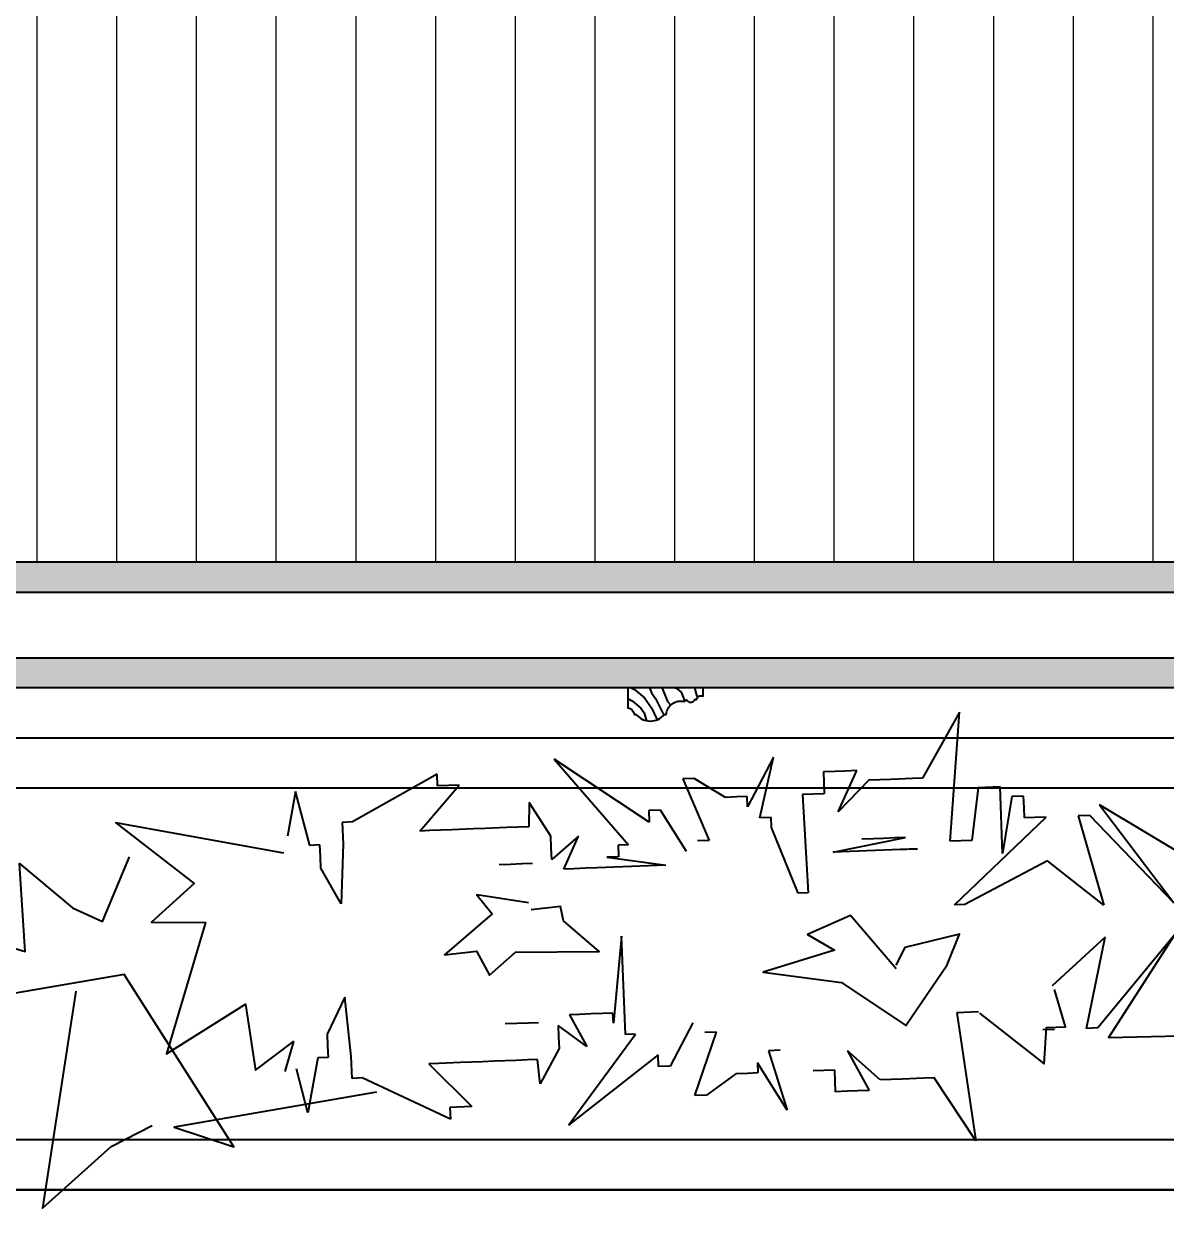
# Model space of a CAD drawing. Header units: millimetres. Extents: x 92928 to 223128, y -11456 to 21098.
# Drawn here: x 219227.6 to 219682.5, y 3109.8 to 3587.7 of the extents above; entities that cross this region are included whole.
import ezdxf
from ezdxf import colors
from ezdxf.entities.mleader import LeaderData, LeaderLine
from ezdxf.enums import TextEntityAlignment as Align
from ezdxf.math import Vec2, Vec3

# ---------------------------------------------------------------- set-up
doc = ezdxf.new("R2010")
doc.units = ezdxf.units.MM
for name, color, linetype, lineweight in [('_ACM-A-ANNO-DIMS @ 15', 2, 'Continuous', 13), ('_ACM-A-WALL-HACH', 251, 'Continuous', 9), ('I-WALL', 6, 'Continuous', 13)]:
    doc.layers.add(name, color=color, linetype=linetype, lineweight=lineweight)
for name, color, linetype in [('I-DETL-LW01', 1, 'Continuous'), ('I-DETL-LW02', 2, 'Continuous'), ('I-DETL-LW251', 251, 'Continuous'), ('I-PL-IDS-MILL', 40, 'Continuous'), ('PE-尺寸标注', 44, 'Continuous'), ('WALL TYPE$0$G-ANNO-NOTE-CH', 7, 'Continuous')]:
    doc.layers.add(name, color=color, linetype=linetype)
doc.styles.add('WALL TYPE$0$Aecom Chinese', font='Microsoft YaHei.ttf')

# ---------------------------------------------------------------- blocks, each defined once
blk = doc.blocks.new('WHA12202707')
at = {"transparency": 16777216}
for p, q in [((2.381, 2.381), (0, 0)), ((11.906, 2.381), (2.381, 2.381)), ((11.906, 2.381), (14.287, 0)), ((2.381, -2.381), (0, 0)), ((11.906, -2.381), (14.287, 0)), ((2.381, -2.381), (11.906, -2.381))]:
    blk.add_line(p, q, dxfattribs=at)
at = {"transparency": 16777216, "style": 'WALL TYPE$0$Aecom Chinese'}
blk.add_attdef('英文2', (0.492, -14.583), '', height=2.5, dxfattribs=at)
at = {"layer": 'WALL TYPE$0$G-ANNO-NOTE-CH', "transparency": 16777216, "style": 'WALL TYPE$0$Aecom Chinese'}
blk.add_attdef('编号', text='', height=2.5, dxfattribs=at).set_placement((7.101, 0), align=Align.MIDDLE)
for tag, p in [('中文', (0.538, -5.179)), ('英文', (0.492, -9.507))]:
    blk.add_attdef(tag, text='', height=2.5, dxfattribs=at).set_placement(p, align=Align.MIDDLE_LEFT)
blk = doc.blocks.new('2008092313492155')
at = {"color": 8, "linetype": 'Continuous'}
for p, q in [((1506.5, 129.9), (1497.3, 258.4)), ((1497.3, 258.4), (1534.1, 192.7)), ((1682.5, 213.5), (1708.3, 164.3)), ((1696.2, 153.1), (1682.5, 213.5)), ((1806.2, 148.9), (1900.7, 211.6)), ((1900.7, 211.6), (1827, 126.4)), ((1534.1, 192.7), (1534.1, 192.7)), ((1534.1, 192.7), (1544.2, 192.3)), ((1544.2, 192.3), (1544.2, 192.3)), ((1544.2, 192.3), (1565.9, 191.4)), ((1565.9, 191.4), (1565.9, 191.4)), ((1565.9, 191.4), (1587.6, 190.6)), ((1618.1, 159.3), (1599.5, 200.3)), ((1599.5, 200.3), (1611.1, 199.8)), ((1611.1, 199.8), (1611.1, 199.8)), ((1611.1, 199.8), (1621.2, 199.5)), ((1621.2, 199.5), (1621.2, 199.5)), ((1621.2, 199.5), (1632.8, 199)), ((1632.8, 199), (1632, 177.3)), ((1632.8, 199), (1632.8, 199)), ((1730.3, 173.5), (1761.3, 192.5)), ((1772.9, 192), (1746.5, 130.7)), ((1761.3, 192.5), (1761.3, 192.5)), ((1761.3, 192.5), (1772.9, 192)), ((1772.9, 192), (1772.9, 192)), ((2017, 185), (2017.4, 196.6)), ((2017.4, 196.6), (2101.7, 149.1)), ((1454.4, 117.7), (1456.9, 184.1)), ((1456.9, 184.1), (1478.6, 183.2)), ((1478.6, 183.2), (1484.8, 130.7)), ((1478.6, 183.2), (1478.6, 183.2)), ((1587.6, 190.6), (1618.1, 159.3)), ((1587.6, 190.6), (1587.6, 190.6)), ((1995.3, 185.9), (2017, 185)), ((1995.3, 185.9), (1995.3, 185.9)), ((2034.7, 140.1), (1995.3, 185.9)), ((2017, 185), (2017, 185)), ((2144.3, 125.8), (2158.4, 179.6)), ((2158.4, 179.6), (2166.4, 135.1)), ((1433, 163.3), (1433.4, 174.8)), ((1433.4, 174.8), (1433.4, 174.8)), ((1433.4, 174.8), (1445, 174.4)), ((1445, 174.4), (1454.4, 117.7)), ((1445, 174.4), (1445, 174.4)), ((1632, 177.3), (1653.7, 176.5)), ((1653.7, 176.5), (1647.9, 78.5)), ((1708.3, 164.3), (1708.7, 174.4)), ((1708.7, 174.4), (1718.8, 174)), ((1718.8, 174), (1718.8, 174)), ((1718.8, 174), (1730.3, 173.5)), ((1730.3, 173.5), (1730.3, 173.5)), ((1904.2, 135), (1925.6, 168.5)), ((1925.6, 168.5), (1926.2, 144.3)), ((1925.6, 168.5), (1925.6, 168.5)), ((1211.4, 78.6), (1357.7, 166.1)), ((1357.7, 166.1), (1283.7, 68.5)), ((1283.7, 68.5), (1367.5, 155.6)), ((1357.7, 166.1), (1357.7, 166.1)), ((1367.5, 155.6), (1379.1, 155.2)), ((1432.6, 153.1), (1433, 163.3)), ((1433, 163.3), (1433, 163.3)), ((1769.2, 119.7), (1795.1, 160.9)), ((1795.1, 160.9), (1795.1, 160.9)), ((1795.1, 160.9), (1806.6, 160.5)), ((1806.6, 160.5), (1806.2, 148.9)), ((1806.6, 160.5), (1806.6, 160.5)), ((1379.1, 155.2), (1353.5, 66.2)), ((1410.9, 154), (1410.9, 154)), ((1502.1, 66.5), (1410.9, 154)), ((1410.9, 154), (1422.5, 153.5)), ((1422.5, 153.5), (1422.5, 153.5)), ((1422.5, 153.5), (1432.6, 153.1)), ((1432.6, 153.1), (1432.6, 153.1)), ((1658, 78.1), (1684.3, 143.5)), ((1684.3, 143.5), (1684.7, 153.6)), ((1684.3, 143.5), (1684.3, 143.5)), ((1684.7, 153.6), (1684.7, 153.6)), ((1684.7, 153.6), (1696.2, 153.1)), ((1926.2, 144.3), (1926.2, 144.3)), ((1926.2, 144.3), (1936.4, 143.9)), ((1936.4, 143.9), (1936.4, 143.9)), ((1936.4, 143.9), (1947.9, 143.5)), ((1947.9, 143.5), (1947.9, 143.5)), ((1947.9, 143.5), (1969.6, 142.6)), ((2101.7, 149.1), (2101.7, 149.1)), ((2101.7, 149.1), (2111.9, 148.7)), ((2111.9, 148.7), (2111, 127.1)), ((2111.9, 148.7), (2111.9, 148.7)), ((1551.1, 133.6), (1561.3, 133.2)), ((1623, 119.2), (1551.1, 133.6)), ((1561.3, 133.2), (1572.8, 132.8)), ((1561.3, 133.2), (1561.3, 133.2)), ((1572.8, 132.8), (1583, 132.4)), ((1572.8, 132.8), (1572.8, 132.8)), ((1583, 132.4), (1594.5, 131.9)), ((1583, 132.4), (1583, 132.4)), ((1594.5, 131.9), (1594.5, 131.9)), ((1876.5, 135), (1903.3, 111.9)), ((1891.3, 102.2), (1876.5, 135)), ((1903.7, 123.4), (1904.2, 135)), ((1904.2, 135), (1904.2, 135)), ((1969.6, 142.6), (1969.6, 142.6)), ((1969.6, 142.6), (1981.2, 142.2)), ((1981.2, 142.2), (1981.2, 142.2)), ((1981.2, 142.2), (2002.9, 141.4)), ((2002.9, 141.4), (2002.9, 141.4)), ((2002.9, 141.4), (2024.6, 140.5)), ((2024.6, 140.5), (2024.6, 140.5)), ((2024.6, 140.5), (2034.7, 140.1)), ((2034.7, 140.1), (2034.7, 140.1)), ((1484.8, 130.7), (1506.5, 129.9)), ((1484.8, 130.7), (1484.8, 130.7)), ((1539.1, 122.5), (1539.1, 122.5)), ((1560.8, 121.6), (1539.1, 122.5)), ((1539.1, 122.5), (1623, 119.2)), ((1746.5, 130.7), (1758.1, 130.3)), ((1746.5, 130.7), (1746.5, 130.7)), ((1758.1, 130.3), (1758.1, 130.3)), ((1827, 126.4), (1837.2, 126)), ((1837.2, 126), (1836.7, 114.4)), ((1903.3, 111.9), (1903.7, 123.4)), ((1903.7, 123.4), (1903.7, 123.4)), ((2111, 127.1), (2112.8, 67.6)), ((2111, 127.1), (2111, 127.1)), ((2133.7, 114.6), (2134.2, 126.2)), ((2134.2, 126.2), (2134.2, 126.2)), ((2134.2, 126.2), (2144.3, 125.8)), ((1353.5, 66.2), (1409.6, 110.3)), ((1409.6, 110.3), (1409.6, 110.3)), ((1409.6, 110.3), (1492, 66.9)), ((1848.3, 114), (1789.7, 106.1)), ((1836.7, 114.4), (1836.7, 114.4)), ((1836.7, 114.4), (1848.3, 114)), ((1848.3, 114), (1848.3, 114)), ((1903.3, 111.9), (1903.3, 111.9)), ((1922.5, 107.7), (1932.6, 107.3)), ((2133.3, 103), (2133.7, 114.6)), ((2133.7, 114.6), (2133.7, 114.6)), ((1789.7, 106.1), (1858, 103.5)), ((1789.7, 106.1), (1789.7, 106.1)), ((1858, 103.5), (1858, 103.5)), ((1858, 103.5), (1869.6, 103)), ((1869.6, 103), (1869.6, 103)), ((1869.6, 103), (1881.2, 102.6)), ((1881.2, 102.6), (1881.2, 102.6)), ((1881.2, 102.6), (1891.3, 102.2)), ((1932.6, 107.3), (1944.2, 106.9)), ((1932.6, 107.3), (1932.6, 107.3)), ((1944.2, 106.9), (1955.7, 106.5)), ((1944.2, 106.9), (1944.2, 106.9)), ((1955.7, 106.5), (1955.7, 106.5)), ((2112.8, 67.6), (2133.3, 103)), ((2133.3, 103), (2133.3, 103)), ((1647.9, 78.5), (1658, 78.1)), ((1647.9, 78.5), (1647.9, 78.5)), ((1658, 78.1), (1658, 78.1)), ((1492, 66.9), (1502.1, 66.5)), ((1492, 66.9), (1492, 66.9)), ((1502.1, 66.5), (1502.1, 66.5)), ((2112.8, 67.6), (2112.8, 67.6)), ((1348.8, -65.7), (1282.5, 37.4)), ((1282.5, 37.4), (1359.4, -55.9)), ((1352.3, 34.3), (1404.8, -13.9)), ((1370.9, -56.4), (1352.3, 34.3)), ((1829.9, -62.4), (1833.7, 35.5)), ((1833.7, 35.5), (1833.7, 35.5)), ((1833.7, 35.5), (1841.9, -51.3)), ((1404.8, -13.9), (1404.8, -13.9)), ((2102.9, -84.5), (2109.2, -25.4)), ((2109.2, -25.4), (2109.2, -25.4)), ((2109.2, -25.4), (2126.9, -62.3)), ((1478.2, -40.1), (1499.9, -40.9)), ((1499.9, -40.9), (1480.9, -168.4)), ((1841.9, -51.3), (1842.3, -41.2)), ((1842.3, -41.2), (1852.5, -41.6)), ((1842.3, -41.2), (1842.3, -41.2)), ((1852.5, -41.6), (1864, -42)), ((1852.5, -41.6), (1852.5, -41.6)), ((1864, -42), (1875.6, -42.5)), ((1864, -42), (1864, -42)), ((1885.7, -42.9), (1868.4, -74.5)), ((1875.6, -42.5), (1885.7, -42.9)), ((1875.6, -42.5), (1875.6, -42.5)), ((1359.4, -55.9), (1370.9, -56.4)), ((1402.8, -57.6), (1402.8, -57.6)), ((1402.8, -57.6), (1414.3, -58)), ((1762.7, -50.9), (1785.3, -94)), ((1841.9, -51.3), (1841.9, -51.3)), ((1868.4, -74.5), (1896.9, -53.4)), ((1896.9, -53.4), (1896.5, -65)), ((1896.9, -53.4), (1896.9, -53.4)), ((1916.4, -50.8), (1926.5, -51.2)), ((1926.5, -51.2), (1926.5, -51.2)), ((1926.5, -51.2), (1938.1, -51.6)), ((1938.1, -51.6), (1938.1, -51.6)), ((1938.1, -51.6), (1949.6, -52)), ((1949.6, -52), (1949.6, -52)), ((1252.4, -63.5), (1348.8, -65.7)), ((1348.8, -65.7), (1348.8, -65.7)), ((1739.2, -60.2), (1739.2, -60.2)), ((1739.2, -60.2), (1750.7, -60.6)), ((1760.8, -123.3), (1739.2, -60.2)), ((1750.7, -60.6), (1750.7, -60.6)), ((1819.8, -62.1), (1829.9, -62.4)), ((1886.7, -152.7), (1819.8, -62.1)), ((1896.5, -65), (1896, -76.6)), ((1896.5, -65), (1896.5, -65)), ((2126.9, -62.3), (2126.5, -73.8)), ((2126.9, -62.3), (2126.9, -62.3)), ((1576.1, -107.7), (1608.9, -78.8)), ((1608.9, -78.8), (1587.3, -118.3)), ((1687.3, -78.7), (1669, -137.8)), ((1675.8, -78.2), (1687.3, -78.7)), ((1675.8, -78.2), (1675.8, -78.2)), ((1796.8, -94.5), (1797.3, -82.9)), ((1797.3, -82.9), (1886.7, -152.7)), ((1896, -76.6), (1896, -76.6)), ((1896, -76.6), (1914.8, -111.5)), ((2126.5, -73.8), (2126, -85.4)), ((2126.5, -73.8), (2126.5, -73.8)), ((1669, -137.8), (1698.5, -90.7)), ((1698.5, -90.7), (1698.1, -100.8)), ((1785.3, -94), (1796.8, -94.5)), ((1785.3, -94), (1785.3, -94)), ((1796.8, -94.5), (1796.8, -94.5)), ((1914.8, -111.5), (1917.3, -87.5)), ((1917.3, -87.5), (1927.5, -87.9)), ((1917.3, -87.5), (1917.3, -87.5)), ((1927.5, -87.9), (1939, -88.3)), ((1927.5, -87.9), (1927.5, -87.9)), ((1939, -88.3), (1960.7, -89.2)), ((1939, -88.3), (1939, -88.3)), ((1960.7, -89.2), (1972.3, -89.6)), ((1960.7, -89.2), (1960.7, -89.2)), ((1972.3, -89.6), (1994, -90.5)), ((1972.3, -89.6), (1972.3, -89.6)), ((2025.8, -91.7), (1983, -134.3)), ((1994, -90.5), (2015.7, -91.3)), ((1994, -90.5), (1994, -90.5)), ((2015.7, -91.3), (2025.8, -91.7)), ((2015.7, -91.3), (2015.7, -91.3)), ((2025.8, -91.7), (2025.8, -91.7)), ((2102.1, -106.2), (2102.9, -84.5)), ((2102.9, -84.5), (2102.9, -84.5)), ((2126, -85.4), (2136.2, -85.8)), ((2126, -85.4), (2126, -85.4)), ((2136.2, -85.8), (2146.1, -140.5)), ((1480.9, -168.4), (1522.6, -105.6)), ((1522.6, -105.6), (1532.7, -106)), ((1522.6, -105.6), (1522.6, -105.6)), ((1532.7, -106), (1554.4, -106.9)), ((1532.7, -106), (1532.7, -106)), ((1554.4, -106.9), (1576.1, -107.7)), ((1554.4, -106.9), (1554.4, -106.9)), ((1620.6, -119.5), (1621.4, -97.9)), ((1621.4, -97.9), (1643.1, -98.7)), ((1698.1, -100.8), (1708.2, -101.2)), ((1708.2, -101.2), (1719.8, -101.6)), ((1708.2, -101.2), (1708.2, -101.2)), ((1719.8, -101.6), (1719.8, -101.6)), ((1719.8, -101.6), (1749.2, -122.9)), ((2004.2, -146.7), (2091.9, -105.8)), ((2091.9, -105.8), (2102.1, -106.2)), ((2091.9, -105.8), (2091.9, -105.8)), ((2102.1, -106.2), (2102.1, -106.2)), ((2146.1, -140.5), (2157.5, -96.7)), ((1576.1, -107.7), (1576.1, -107.7)), ((1587.3, -118.3), (1598.9, -118.7)), ((1598.9, -118.7), (1609, -119.1)), ((1598.9, -118.7), (1598.9, -118.7)), ((1609, -119.1), (1620.6, -119.5)), ((1609, -119.1), (1609, -119.1)), ((1914.8, -111.5), (1914.8, -111.5)), ((1620.6, -119.5), (1620.6, -119.5)), ((1749.2, -122.9), (1760.8, -123.3)), ((1749.2, -122.9), (1749.2, -122.9)), ((1760.8, -123.3), (1760.8, -123.3)), ((1983, -134.3), (1983, -134.3)), ((1983, -134.3), (2004.7, -135.1)), ((2004.7, -135.1), (2004.2, -146.7)), ((2004.7, -135.1), (2004.7, -135.1))]:
    blk.add_line(p, q, dxfattribs=at)
at = {"color": 8}
for points in [[(2170, 117.9), (2337.3, 148.1), (2259.2, 87.7), (2301.7, 49.4), (2248, 49.1), (2286.9, -81.8), (2208.2, -32.4), (2198.4, -97.9), (2160.4, -69.6), (2169, -99.2)], [(2077.9, -120.1), (2279.2, -154.7), (2219.9, -174.4), (2329, -2.9), (2549.8, -40.6), (2464.6, 31), (2427.6, 20.2), (2433.4, 107.8), (2380.4, 63.5), (2350.6, 50), (2323.8, 114.5)], [(1926.4, 68.7), (1978, 76.5), (1962.6, 57.6), (2009.9, 16.7), (1978.3, 20.4), (1965.2, -3.5), (1939.2, 19.4), (1856.2, 20.2), (1891.5, 50.6), (1894.5, 65.1), (1923.7, 61.5)], [(1560.3, 2.8), (1605.9, 55.9), (1648.7, 37.2), (1621.6, 21.3), (1692.6, -0.4), (1614.7, -10.6), (1550.6, -53.5), (1509.4, 6.7), (1497.3, 37.4), (1551.7, 24), (1560.5, 6.6)], [(1477.3, -41.2), (1412.9, -91.7), (1410.5, -55.7), (1391.6, -54.9), (1402.5, -17.6)], [(2377.2, -19.3), (2410.4, -235.4), (2342, -174.2), (2301.3, -153.1)]]:
    blk.add_lwpolyline(points, dxfattribs=at)

msp = doc.modelspace()

# ---------------------------------------------------------------- hatches: boundary and pattern name
at = {"layer": '_ACM-A-WALL-HACH'}
h = msp.add_hatch(dxfattribs=at)
h.set_pattern_fill('ANSI31', color=256, scale=10, angle=45)
h.set_pattern_definition([(90, (159638.086, -68966.63), (-31.75, 0), [])])
h.paths.add_polyline_path([(218958.09, 3673.37), (221368.09, 3673.37), (221368.09, 3373.37), (218958.09, 3373.37)])
at = {"layer": 'I-DETL-LW251'}
h = msp.add_hatch(dxfattribs=at)
h.set_pattern_fill('ANSI38', color=250, angle=-270)
h.set_pattern_definition([(135, (223525.22, -32438.475), (-2.24506403, -2.24506403), []), (225, (223525.22, -32438.475), (-2.24506403, -6.7351921), [7.9375, -4.7625])])
h.paths.add_polyline_path([(219048.09, 3361.37), (219048.09, 3373.37), (221278.09, 3373.37), (221278.09, 3361.37)])
at = {"layer": 'PE-尺寸标注'}
h = msp.add_hatch(dxfattribs=at)
h.set_pattern_fill('木纹面1', color=250, scale=5, style=0, pattern_type=2)
h.set_pattern_definition([(63.434949, (201971.59, 94762.37), (20, -1e-09), [4.6213684, -17.7393114]), (40.601295, (201958.434, 94779.664), (20, 2e-08), [4.158067, -88.037378]), (40.601295, (201968.434, 94799.664), (20, 2e-08), [4.158067, -88.037378]), (40.601295, (201978.434, 94819.664), (20, -1e-08), [4.158067, -88.037378]), (63.434949, (201961.443, 94759.575), (20, -1e-09), [4.237008, -18.123672]), (50.194429, (201963.338, 94763.365), (20, 8e-10), [2.24049, -75.862006]), (50.194429, (201973.338, 94783.365), (20, 8e-10), [2.24049, -75.862006]), (50.194429, (201983.338, 94803.365), (20, 8e-10), [2.24049, -75.862006]), (21.8014095, (201964.772, 94765.086), (20, -3e-08), [2.868712, -50.982936]), (33.690068, (201967.436, 94766.151), (20, -1e-08), [2.521813, -33.5336997]), (63.434949, (201969.534, 94767.55), (20, -8e-09), [3.3552885, -19.005391]), (45, (201971.035, 94770.551), (20, -6e-15), [2.717818, -53.850724]), (45, (201981.035, 94790.551), (20, -6e-15), [2.717818, -53.850724]), (21.8014095, (201972.9564, 94772.473), (20, -3e-08), [2.19237, -51.659278]), (63.434949, (201954.962, 94759.113), (20, -8e-09), [7.1896, -15.17108]), (50.194429, (201958.177, 94765.543), (20, 8e-10), [4.573562, -73.528935]), (50.194429, (201968.177, 94785.543), (20, 8e-10), [4.573562, -73.528935]), (50.194429, (201978.177, 94805.543), (20, 8e-10), [4.573562, -73.528935]), (33.690068, (201961.105, 94769.057), (20, -1e-08), [2.2405595, -33.8149534]), (15.945396, (201962.9695, 94770.2996), (20, -1.45e-06), [3.5624845, -69.2386145]), (33.690068, (201966.395, 94771.278), (20, -1e-08), [4.0929665, -31.962546]), (50.194429, (201969.8, 94773.549), (20, 8e-10), [5.197338, -72.905159]), (50.194429, (201979.8, 94793.549), (20, 8e-10), [5.197338, -72.905159]), (50.194429, (201989.8, 94813.549), (20, -3e-09), [5.197338, -72.905159]), (21.8014095, (201973.128, 94777.5414), (20, -3e-08), [5.7145015, -48.137147]), (50.194429, (201953.657, 94766.503), (20, 8e-10), [5.214067, -72.88843]), (50.194429, (201963.657, 94786.503), (20, 8e-10), [5.214067, -72.88843]), (50.194429, (201973.657, 94806.503), (20, 8e-10), [5.214067, -72.88843]), (33.690068, (201956.995, 94770.509), (20, -1e-08), [4.838075, -31.2174378]), (26.565051, (201961.021, 94773.192), (20, 1e-09), [7.98596, -81.456759]), (26.565051, (201971.021, 94793.192), (20, 1e-09), [7.98596, -81.456759]), (40.601295, (201968.164, 94776.764), (20, 2e-08), [4.319301, -87.876143]), (40.601295, (201978.164, 94796.764), (20, 2e-08), [4.319301, -87.876143]), (40.601295, (201988.164, 94816.764), (20, 2e-08), [4.319301, -87.876143]), (33.690068, (201954.992, 94773.287), (20, -1e-08), [2.7357917, -33.319722]), (26.565051, (201957.268, 94774.805), (20, 8e-09), [7.158076, -82.284643]), (26.565051, (201967.268, 94794.805), (20, -8e-08), [7.158076, -82.284643]), (40.601295, (201963.671, 94778.006), (20, 2e-08), [1.700823, -90.494622]), (40.601295, (201973.671, 94798.006), (20, 2e-08), [1.700823, -90.494622]), (40.601295, (201983.671, 94818.006), (20, 2e-08), [1.700823, -90.494622])])
h.paths.add_polyline_path([(219070.67, 3335.31), (221255.5, 3335.31), (221255.5, 3330.57), (221248.89, 3330.57), (221248.89, 3327.76), (221258.09, 3327.76), (221258.09, 3323.31), (219068.09, 3323.31), (219068.09, 3327.76), (219077.28, 3327.76), (219077.28, 3330.57), (219070.67, 3330.57)])
h = msp.add_hatch(dxfattribs=at)
h.set_pattern_fill('木纹面1', color=250, scale=5, angle=-90, style=0, pattern_type=2)
h.set_pattern_definition([(333.43495, (175606.672, -9085.232), (-1e-09, -20), [4.621368, -17.739311]), (310.601295, (175623.966, -9072.075), (2e-08, -20), [4.158067, -88.037378]), (310.601295, (175643.966, -9082.075), (2e-08, -20), [4.158067, -88.037378]), (310.601295, (175663.966, -9092.075), (-1e-08, -20), [4.158067, -88.037378]), (333.43495, (175603.877, -9075.084), (-1e-09, -20), [4.237008, -18.123672]), (320.19443, (175607.666, -9076.979), (8e-10, -20), [2.24049, -75.862006]), (320.19443, (175627.666, -9086.979), (8e-10, -20), [2.24049, -75.862006]), (320.19443, (175647.666, -9096.979), (8e-10, -20), [2.24049, -75.862006]), (291.80141, (175609.388, -9078.413), (-3e-08, -20), [2.868712, -50.982936]), (303.690068, (175610.453, -9081.077), (-1e-08, -20), [2.521813, -33.5337]), (333.43495, (175611.852, -9083.175), (-8e-09, -20), [3.3552885, -19.005391]), (315, (175614.853, -9084.676), (-3e-15, -20), [2.717818, -53.850724]), (315, (175634.853, -9094.676), (-3e-15, -20), [2.717818, -53.850724]), (291.80141, (175616.775, -9086.5975), (-3e-08, -20), [2.19237, -51.659278]), (333.43495, (175603.415, -9068.603), (-8e-09, -20), [7.1896, -15.17108]), (320.19443, (175609.845, -9071.818), (8e-10, -20), [4.573562, -73.528935]), (320.19443, (175629.845, -9081.818), (8e-10, -20), [4.573562, -73.528935]), (320.19443, (175649.845, -9091.818), (8e-10, -20), [4.573562, -73.528935]), (303.690068, (175613.359, -9074.746), (-1e-08, -20), [2.2405595, -33.814953]), (285.945396, (175614.6015, -9076.6106), (-1.45e-06, -20), [3.5624845, -69.2386145]), (303.690068, (175615.58, -9080.036), (-1e-08, -20), [4.0929665, -31.962546]), (320.19443, (175617.85, -9083.442), (8e-10, -20), [5.197338, -72.90516]), (320.19443, (175637.85, -9093.442), (8e-10, -20), [5.197338, -72.90516]), (320.19443, (175657.85, -9103.442), (-3e-09, -20), [5.197338, -72.90516]), (291.80141, (175621.843, -9086.769), (-3e-08, -20), [5.7145015, -48.137147]), (320.19443, (175610.805, -9067.298), (8e-10, -20), [5.214067, -72.88843]), (320.19443, (175630.805, -9077.298), (8e-10, -20), [5.214067, -72.88843]), (320.19443, (175650.805, -9087.298), (8e-10, -20), [5.214067, -72.88843]), (303.690068, (175614.811, -9070.636), (-1e-08, -20), [4.838075, -31.217438]), (296.565051, (175617.494, -9074.662), (1e-09, -20), [7.98596, -81.456759]), (296.565051, (175637.494, -9084.662), (1e-09, -20), [7.98596, -81.456759]), (310.601295, (175621.066, -9081.805), (2e-08, -20), [4.319301, -87.876143]), (310.601295, (175641.066, -9091.805), (2e-08, -20), [4.319301, -87.876143]), (310.601295, (175661.066, -9101.805), (2e-08, -20), [4.319301, -87.876143]), (303.690068, (175617.589, -9068.633), (-1e-08, -20), [2.735792, -33.319722]), (296.565051, (175619.1065, -9070.909), (8e-09, -20), [7.158076, -82.284643]), (296.565051, (175639.1065, -9080.909), (-8e-08, -20), [7.158076, -82.284643]), (310.601295, (175622.308, -9077.312), (2e-08, -20), [1.700823, -90.494622]), (310.601295, (175642.308, -9087.312), (2e-08, -20), [1.700823, -90.494622]), (310.601295, (175662.308, -9097.312), (2e-08, -20), [1.700823, -90.494622])])
edge = h.paths.add_edge_path()
edge.add_line((219468.09, 3323.37), (219468.09, 3315.39))
edge.add_arc((219467.55, 3312.19), 3.24, 369.4262, 440.5745, ccw=False)
edge.add_line((219470.75, 3312.72), (219471.42, 3312.72))
edge.add_arc((219477.09, 3317.47), 7.39, 219.9511, 320.0488)
edge.add_line((219482.75, 3312.72), (219483.42, 3312.72))
edge.add_arc((219489.23, 3312.24), 5.83, 434.8536, 535.2009, ccw=False)
edge.add_line((219490.76, 3317.87), (219491.43, 3318.58))
edge.add_arc((219493.06, 3319.4), 1.82, 206.8835, 338.2658)
edge.add_line((219494.75, 3318.72), (219495.42, 3318.72))
edge.add_arc((219497.42, 3318.06), 2.1, 431.4719, 521.6564, ccw=False)
edge.add_line((219498.09, 3320.06), (219498.09, 3323.37))
edge.add_line((219498.09, 3323.37), (219468.09, 3323.37))

# ---------------------------------------------------------------- linework, layer by layer
at = {"layer": 'I-DETL-LW01'}
msp.add_lwpolyline([(219048.09, 3373.37), (219048.09, 3361.37), (221278.09, 3361.37), (221278.09, 3373.37)], close=True, dxfattribs=at)
at = {"layer": 'I-DETL-LW02'}
msp.add_lwpolyline([(219070.67, 3335.31), (221255.5, 3335.31), (221255.5, 3330.57), (221248.89, 3330.57), (221248.89, 3327.76), (221258.09, 3327.76), (221258.09, 3323.31), (219068.09, 3323.31), (219068.09, 3327.76), (219077.28, 3327.76), (219077.28, 3330.57), (219070.67, 3330.57)], close=True, dxfattribs=at)
msp.add_lwpolyline([(219468.09, 3323.37), (219468.09, 3315.39, -0.320816), (219470.75, 3312.72), (219471.42, 3312.72, 0.466827), (219482.75, 3312.72), (219483.42, 3312.72, -0.468154), (219490.76, 3317.87), (219491.43, 3318.58, 0.645582), (219494.75, 3318.72), (219495.42, 3318.72, -0.415157), (219498.09, 3320.06), (219498.09, 3323.37)], format="xyb", close=True, dxfattribs=at)
at = {"layer": 'I-PL-IDS-MILL'}
for points in [[(219098.09, 3123.42), (220408.09, 3123.42), (220408.09, 3303.31), (219098.09, 3303.31)], [(219118.09, 3143.42), (220388.09, 3143.42), (220388.09, 3283.31), (219118.09, 3283.31)]]:
    msp.add_lwpolyline(points, close=True, dxfattribs=at)
msp.add_lwpolyline([(220158.78, 1685.82, 0.5221), (220428.09, 1873.42), (220428.09, 2623.42, 0.414214), (219928.09, 3123.42), (214048.09, 3123.42, 0.414214), (213548.09, 2623.42), (213548.09, 1873.42, 0.5221), (213817.4, 1685.82, 0.5221)], format="xyb", dxfattribs=at)
at = {"layer": 'I-WALL'}
msp.add_lwpolyline([(218958.09, 3673.37), (221368.09, 3673.37), (221368.09, 3373.37), (218958.09, 3373.37)], close=True, dxfattribs=at)

# ---------------------------------------------------------------- block references
at = {"xscale": -0.4, "yscale": 0.4, "zscale": 0.4}
msp.add_blockref('2008092313492155', (220199.13, 3210.25), dxfattribs=at)

# ---------------------------------------------------------------- leaders
at = {"layer": '_ACM-A-ANNO-DIMS @ 15'}
ml = msp.add_multileader_block('Standard', dxfattribs=at)
ml.set_content('WHA12202707', color=256, scale=15)
ml.set_attribute('编号', 'MT-01', width=0)
ml.set_attribute('中文', '古铜色不锈钢', width=0)
ml.set_attribute('英文', 'ANTIQUE BRONZE STAINLESS STEEL', width=0)
ml.set_attribute('英文2', '', width=0)
ml.set_leader_properties(color=2)
ml.build(insert=Vec2(0, 0))
ml.multileader.update_dxf_attribs({"text_right_attachment_type": 6, "dogleg_length": 0.36, "arrow_head_size": 30, "scale": 15})
ctx = ml.context
ctx.base_point, ctx.scale, ctx.char_height, ctx.arrow_head_size, ctx.landing_gap_size, ctx.plane_origin = Vec3(218690.02, 2229.32), 15, 1125, 30, 1.35, Vec3(221227.52, -2741.93)
ctx.right_attachment = 6
notes = []
notes.append((ctx, [(0, (1, 1, 0), (218618.91, 2229.32), (1, 0), 71.1, [(1, [(218618.91, 3578.31)], 0, [])])]))
ctx.block.insert = Vec3(218690.02, 2229.32)
for ctx, leaders in notes:
    for number, flags, end, landing, length, lines in leaders:
        leader = LeaderData()
        leader.index, (leader.has_last_leader_line, leader.has_dogleg_vector, leader.attachment_direction) = number, flags
        leader.last_leader_point, leader.dogleg_vector, leader.dogleg_length = Vec3(end), Vec3(landing), length
        for number, points, colour, breaks in lines:
            line = LeaderLine()
            line.index, line.vertices, line.color, line.breaks = number, Vec3.list(points), colors.encode_raw_color(colour), breaks
            leader.lines.append(line)
        ctx.leaders.append(leader)

doc.saveas('drawing.dxf')
